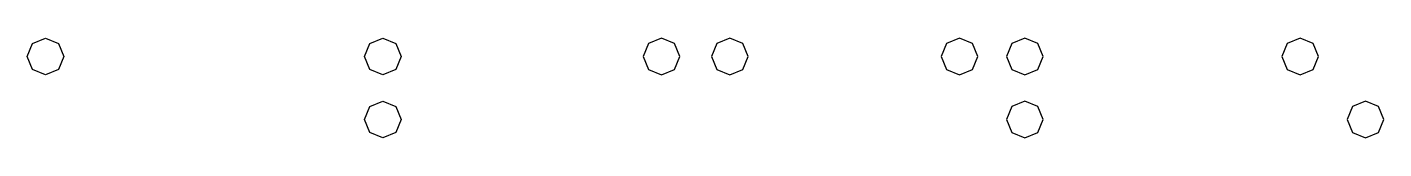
# Model space of a CAD drawing. Extents: x 20 to 139, y -14 to -5.
import ezdxf

# ---------------------------------------------------------------- set-up
doc = ezdxf.new("R2010")
doc.units = 0
doc.layers.get('0').update_dxf_attribs({"linetype": 'CONTINUOUS'})

msp = doc.modelspace()

# ---------------------------------------------------------------- linework, layer by layer
at = {"color": 7}
for points in [[(23.566319, -6.528019), (23.095221, -7.665352), (21.957887, -8.136451), (20.820554, -7.665352), (20.349456, -6.528019), (20.820554, -5.390686), (21.957887, -4.919587), (23.095221, -5.390686), (23.566319, -6.528019)], [(53.171888, -6.528019), (52.700789, -7.665352), (51.563456, -8.136451), (50.426122, -7.665352), (49.955024, -6.528019), (50.426122, -5.390686), (51.563456, -4.919587), (52.700789, -5.390686), (53.171888, -6.528019)], [(77.609816, -6.528005), (77.138716, -5.390672), (76.001383, -4.919573), (74.86405, -5.390672), (74.392951, -6.528005), (74.86405, -7.665338), (76.001383, -8.136437), (77.138716, -7.665338), (77.609816, -6.528005)], [(83.608788, -6.528005), (83.137688, -5.390672), (82.000355, -4.919573), (80.863022, -5.390672), (80.391923, -6.528005), (80.863022, -7.665338), (82.000355, -8.136437), (83.137688, -7.665338), (83.608788, -6.528005)], [(103.746938, -6.528005), (103.275838, -5.390672), (102.138505, -4.919573), (101.001172, -5.390672), (100.530073, -6.528005), (101.001172, -7.665338), (102.138505, -8.136437), (103.275838, -7.665338), (103.746938, -6.528005)], [(109.489243, -6.528005), (109.018143, -5.390672), (107.88081, -4.919573), (106.743477, -5.390672), (106.272378, -6.528005), (106.743477, -7.665338), (107.88081, -8.136437), (109.018143, -7.665338), (109.489243, -6.528005)], [(133.629614, -6.528005), (133.158515, -5.390672), (132.021182, -4.919573), (130.883849, -5.390672), (130.41275, -6.528005), (130.883849, -7.665338), (132.021182, -8.136437), (133.158515, -7.665338), (133.629614, -6.528005)], [(53.171888, -12.053617), (52.700789, -13.19095), (51.563456, -13.662049), (50.426122, -13.19095), (49.955024, -12.053617), (50.426122, -10.916284), (51.563456, -10.445185), (52.700789, -10.916284), (53.171888, -12.053617)], [(109.489243, -12.053603), (109.018143, -10.91627), (107.88081, -10.44517), (106.743477, -10.91627), (106.272378, -12.053603), (106.743477, -13.190936), (107.88081, -13.662035), (109.018143, -13.190936), (109.489243, -12.053603)], [(139.371919, -12.053603), (138.90082, -10.91627), (137.763487, -10.44517), (136.626154, -10.91627), (136.155055, -12.053603), (136.626154, -13.190936), (137.763487, -13.662035), (138.90082, -13.190936), (139.371919, -12.053603)]]:
    msp.add_lwpolyline(points, dxfattribs=at)

doc.saveas('drawing.dxf')
